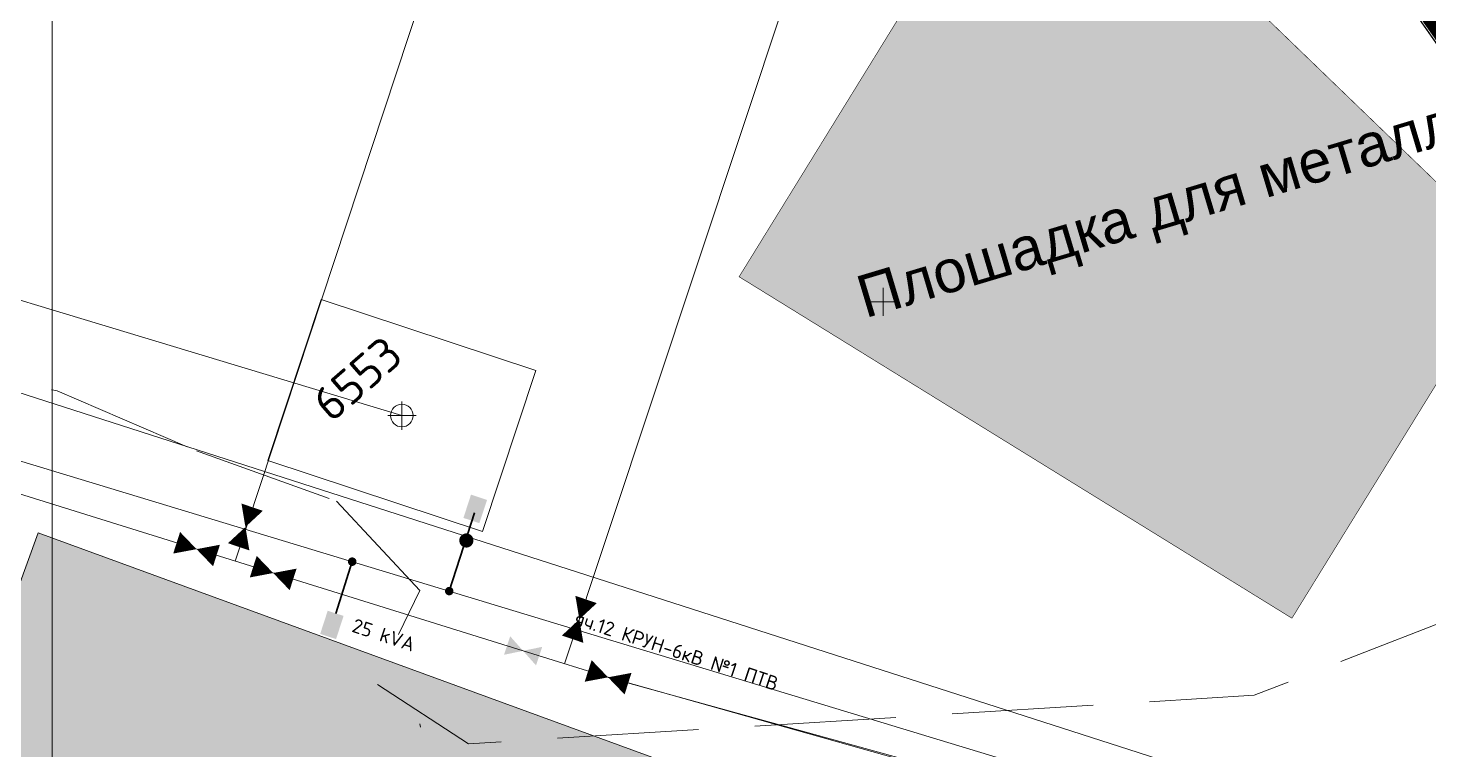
# Model space of a CAD drawing. Header units: millimetres. Extents: x 519 to 9564855, y -810 to 5021775.
# Drawn here: x 9532991.4 to 9533487.4, y 5000584.6 to 5000840 of the extents above; entities that cross this region are included whole.
import ezdxf

# ---------------------------------------------------------------- set-up
doc = ezdxf.new("R2010")
doc.units = ezdxf.units.MM
doc.header["$LTSCALE"] = 2
doc.header["$MEASUREMENT"] = 0
doc.header["$PDMODE"] = 2
doc.header["$PDSIZE"] = 5
doc.linetypes.add('92051501$0$GROUND2', pattern=[35, 25, -10])
for name, color, linetype in [('160 скважин на 2012 год', 7, 'Continuous'), ('GRID_PULKOVO', 7, 'Continuous'), ('OilColl&Flowlines', 3, 'Continuous'), ('ROAD_FIELD', 255, '92051501$0$GROUND2'), ('ROAD_GROUND', 9, 'Continuous'), ('Скважины на 2015 год', 7, 'Continuous')]:
    doc.layers.add(name, color=color, linetype=linetype)
for name, color, linetype, lineweight in [('160 скважин на 2012 год - Электрика', 192, 'Continuous', 30), ('160 скважин на2012 год.Выкидные линии', 5, 'Continuous', 30), ('PPLINE_GAS', 4, 'GAS_LINE', 30), ('Электро', 1, 'Continuous', 30), ('Электроснаб', 1, 'Continuous', 18), ('Электроснабжене', 1, 'Continuous', 18)]:
    doc.layers.add(name, color=color, linetype=linetype, lineweight=lineweight)
doc.styles.add('92051501$0$STANDARD', font='simplex.shx')
doc.styles.add('Elect', font='isocpeur.ttf')
doc.styles.get("Standard").update_dxf_attribs({"font": 'isocpeur.ttf', "width": 0.5})
doc.linetypes.add('GAS_LINE', pattern='A,0.5,-0.2,["G",92051501$0$STANDARD,S=0.1,R=0,X=-0.1,Y=-0.05],-0.05', length=0.75)

# ---------------------------------------------------------------- blocks, each defined once
blk = doc.blocks.new('92051501$0$VALVE')
at = {"layer": 'OilColl&Flowlines'}
for points in [[(-5.97, -3.45), (-5.97, 3.45), (0, 0)], [(5.97, -3.45), (0, 0), (5.97, 3.45)]]:
    blk.add_solid(points, dxfattribs=at)

msp = doc.modelspace()

# ---------------------------------------------------------------- hatches: boundary and pattern name
at = {"layer": '160 скважин на 2012 год - Электрика', "lineweight": 0, "ltscale": 7.5}
msp.add_hatch(color=1, dxfattribs=at).paths.add_polyline_path([(9533153.87129, 5000673.05767), (9533148.24892, 5000674.88373), (9533145.58678, 5000666.68709), (9533151.20916, 5000664.86103)])
at = {"layer": 'Скважины на 2015 год', "linetype": 'ByBlock', "lineweight": 0, "ltscale": 5}
h = msp.add_hatch(color=5, dxfattribs=at)
h.paths.add_polyline_path([(9533243.19, 5000752.02), (9533348.24, 5000922.21), (9533517.69, 5000758.85), (9533438.9, 5000631.21)])
h.paths.add_polyline_path([(9533285.01854, 5000727.89913), (9533561.61671, 5000810.83813), (9533552.73858, 5000840.44634), (9533276.1404, 5000757.50735)], flags=9)
h = msp.add_hatch(color=5, dxfattribs=at)
h.paths.add_polyline_path([(9533253.15634, 5000567.20661), (9533202.1, 5000385.25), (9533154.64, 5000402.55), (9533147.79, 5000386.36), (9533079.78, 5000410.72), (9533068.62, 5000433.81), (9532930.38, 5000484.23), (9532995.06, 5000661.42)])
h.paths.add_polyline_path([(9532972.95003, 5000484.57421), (9533189.86787, 5000549.61783), (9533179.46645, 5000584.30613), (9532962.54861, 5000519.26251)], flags=24)
at = {"layer": 'Электро'}
msp.add_hatch(color=256, dxfattribs=at).paths.add_polyline_path([(9533145.63495, 5000666.73589), (9533151.24711, 5000664.8787), (9533153.95464, 5000673.06046), (9533148.34247, 5000674.91765)])
at = {"layer": 'Электро', "ltscale": 7.5}
msp.add_hatch(color=256, dxfattribs=at).paths.add_polyline_path([(9533103.15564, 5000632.01787), (9533097.53327, 5000633.84393), (9533094.87113, 5000625.64729), (9533100.4935, 5000623.82123)])
at = {"layer": 'Электроснаб', "linetype": 'ByBlock', "lineweight": 0}
msp.add_hatch(color=1, dxfattribs=at).paths.add_polyline_path([(9533145.63495, 5000666.73589), (9533151.24711, 5000664.8787), (9533153.95464, 5000673.06046), (9533148.34247, 5000674.91765)])
at = {"layer": 'Электроснаб', "linetype": 'ByBlock', "lineweight": 0, "ltscale": 7.5}
msp.add_hatch(color=1, dxfattribs=at).paths.add_polyline_path([(9533103.15564, 5000632.01787), (9533097.53327, 5000633.84393), (9533094.87113, 5000625.64729), (9533100.4935, 5000623.82123)])
at = {"layer": 'Электроснабжене', "linetype": 'ByBlock', "lineweight": 0}
msp.add_hatch(color=1, dxfattribs=at).paths.add_polyline_path([(9533145.63495, 5000666.73589), (9533151.24711, 5000664.8787), (9533153.95464, 5000673.06046), (9533148.34247, 5000674.91765)])
at = {"layer": 'Электроснабжене', "linetype": 'ByBlock', "lineweight": 0, "ltscale": 7.5}
msp.add_hatch(color=1, dxfattribs=at).paths.add_polyline_path([(9533103.15564, 5000632.01787), (9533097.53327, 5000633.84393), (9533094.87113, 5000625.64729), (9533100.4935, 5000623.82123)])

# ---------------------------------------------------------------- linework, layer by layer
at = {"lineweight": 0, "ltscale": 25}
for q in [(9532930.38, 5000484.23), (9533253.15634, 5000567.20661)]:
    msp.add_line((9532995.06, 5000661.42), q, dxfattribs=at)
at = {"color": 0, "linetype": 'ByBlock', "lineweight": 0, "ltscale": 80, "const_width": 0.2}
msp.add_lwpolyline([(9533243.19, 5000752.02), (9533348.24, 5000922.21), (9533517.69, 5000758.85), (9533438.9, 5000631.21), (9533243.19, 5000752.02)], dxfattribs=at)
at = {"color": 0, "linetype": 'ByBlock', "lineweight": 0, "ltscale": 80}
msp.add_point((9533294.17214, 5000743.1516, 0), dxfattribs=at)
at = {"layer": '160 скважин на 2012 год', "color": 0, "linetype": 'ByBlock', "lineweight": 0}
msp.add_lwpolyline([(9533076.38202, 5000686.97759), (9533152.36255, 5000661.83701), (9533171.21798, 5000718.82241), (9533095.23745, 5000743.96299)], close=True, dxfattribs=at)
msp.add_circle((9533123.8, 5000702.9), 4, dxfattribs=at)
msp.add_point((9533123.8, 5000702.9), dxfattribs=at)
at = {"layer": '160 скважин на 2012 год - Электрика', "color": 1, "lineweight": 0, "ltscale": 7.5}
msp.add_line((9533142.14321, 5000646.01308, -0.00005), (9533149.07662, 5000666.69008, 0.00003), dxfattribs=at)
at = {"layer": '160 скважин на 2012 год - Электрика', "color": 1, "lineweight": 0, "ltscale": 7.5, "const_width": 2.5, "elevation": 0.00002}
msp.add_lwpolyline([(9533145.43366, 5000659.09576, 1), (9533147.8113, 5000658.32322, 1)], format="xyb", close=True, dxfattribs=at)
at = {"layer": '160 скважин на2012 год.Выкидные линии', "color": 3, "linetype": 'ByBlock', "lineweight": 0, "ltscale": 80}
msp.add_lwpolyline([(9533123.8, 5000702.9), (9532859.65586, 5000782.65387)], dxfattribs=at)
at = {"layer": 'GRID_PULKOVO', "lineweight": 0}
msp.add_line((9533000, 5010000), (9533000, 4992000), dxfattribs=at)
at = {"layer": 'OilColl&Flowlines', "color": 3, "linetype": 'ByBlock', "lineweight": 0, "ltscale": 25}
msp.add_line((9533269.06325, 5001268.95543), (9533064.71748, 5000651.37623), dxfattribs=at)
at = {"layer": 'OilColl&Flowlines', "lineweight": 0}
for p, q in [((9533166.7085, 5000619.67329), (9531812.4663, 5001041.3966)), ((9533200.10397, 5000609.26483), (9533166.70581, 5000619.66533)), ((9533200.10667, 5000609.2728), (9533166.7085, 5000619.67329)), ((9533196.80912, 5000610.29088), (9533476.9015, 5000532.98071)), ((9533196.81182, 5000610.29885), (9533345.71454, 5000568.48574))]:
    msp.add_line(p, q, dxfattribs=at)
at = {"layer": 'OilColl&Flowlines', "linetype": 'ByBlock', "lineweight": 0, "ltscale": 25}
for p, q in [((9533280.2973, 5000912.49204), (9533181.42423, 5000615.08188)), ((9533280.3, 5000912.5), (9533181.42692, 5000615.08984))]:
    msp.add_line(p, q, dxfattribs=at)
at = {"layer": 'OilColl&Flowlines', "color": 3, "linetype": 'ByBlock', "lineweight": 0}
for points in [[(9533070.78575, 5000670.49312, 8, 0, 0), (9533068.40524, 5000663.48128, 0, 8, 0), (9533066.0229, 5000656.46402, 8, 8, 0)], [(9533058.1667, 5000653.38747, 8, 0, 0), (9533051.11328, 5000655.64177, 0, 8, 0), (9533044.0544, 5000657.89782, 8, 8, 0)], [(9533085.2938, 5000644.93984, 8, 0, 0), (9533078.24037, 5000647.19415, 0, 8, 0), (9533071.18149, 5000649.45019, 8, 8, 0)]]:
    msp.add_lwpolyline(points, format="xyseb", dxfattribs=at)
at = {"layer": 'OilColl&Flowlines', "linetype": 'ByBlock', "lineweight": 0}
for points in [[(9533189.00964, 5000637.82413, 8, 0, 0), (9533186.62914, 5000630.81229, 0, 8, 0), (9533184.24679, 5000623.79503, 8, 8, 0)], [(9533189.01234, 5000637.83209, 8, 0, 0), (9533186.63183, 5000630.82025, 0, 8, 0), (9533184.24949, 5000623.80299, 8, 8, 0)]]:
    msp.add_lwpolyline(points, format="xyseb", dxfattribs=at)
at = {"layer": 'OilColl&Flowlines', "lineweight": 0}
for points in [[(9533203.86254, 5000608.03658, 8, 0, 0), (9533196.80912, 5000610.29088, 0, 8, 0), (9533189.75024, 5000612.54693, 8, 8, 0)], [(9533203.86524, 5000608.04454, 8, 0, 0), (9533196.81182, 5000610.29885, 0, 8, 0), (9533189.75294, 5000612.55489, 8, 8, 0)]]:
    msp.add_lwpolyline(points, format="xyseb", dxfattribs=at)
at = {"layer": 'PPLINE_GAS', "lineweight": 0, "ltscale": 25}
msp.add_line((9531787.28782, 5001096.71499), (9533579.62579, 5000521.05574), dxfattribs=at)
at = {"layer": 'ROAD_FIELD', "lineweight": 0}
for points in [[(9532030.0956, 5000784.04744), (9532035.337, 5000784.155), (9532090.937, 5000783.555), (9532214.437, 5000784.055), (9532324.437, 5000772.155), (9532437.137, 5000764.155), (9532559.937, 5000753.255), (9532624.837, 5000748.055), (9532744.537, 5000738.655), (9532865.837, 5000729.655), (9532931.037, 5000725.655), (9533000, 5000711.97154)], [(9533000, 5000711.97154), (9533001.8146, 5000711.61149), (9533051.037, 5000690.455), (9533100.6928, 5000672.60543), (9533130.11568, 5000640.97286)]]:
    msp.add_lwpolyline(points, dxfattribs=at)
at = {"layer": 'ROAD_FIELD', "lineweight": 0, "flags": 128}
for points in [[(9533567.97764, 5000659.44553), (9533425.585, 5000603.978), (9533147.38245, 5000586.76229), (9533114.32632, 5000608.36219), (9533130.11568, 5000640.97286)], [(9533166.84827, 5000385.90572), (9533152.43813, 5000474.13662), (9533130.19731, 5000593.8183)]]:
    msp.add_lwpolyline(points, dxfattribs=at)
at = {"layer": 'ROAD_GROUND', "color": 8, "lineweight": 0}
for points, const_width in [([(9533293.87797, 5001159.66291), (9533432.67322, 5000916.36657), (9533542.93809, 5000759.17201), (9533570.91, 5000647.76667), (9533408.37507, 5000278.36012)], 0.5), ([(9533298.05748, 5001160.40896), (9533436.05511, 5000918.51079), (9533546.63755, 5000760.8635), (9533575.1235, 5000647.41083), (9533410.01574, 5000272.59673)], 7)]:
    msp.add_lwpolyline(points, dxfattribs=dict(at, const_width=const_width))
at = {"layer": 'Электро', "ltscale": 25}
msp.add_line((9533149.55323, 5000668.46585), (9533140.5638, 5000640.79922), dxfattribs=at)
at = {"layer": 'Электро'}
msp.add_line((9533100.3971, 5000632.84089, 0), (9533106.21135, 5000651.22029, -0.00002), dxfattribs=at)
at = {"layer": 'Электро', "ltscale": 25, "const_width": 1.5, "elevation": -0.00002}
msp.add_lwpolyline([(9533105.49806, 5000651.45205, 1), (9533106.92464, 5000650.98852, 1)], format="xyb", close=True, dxfattribs=at)
at = {"layer": 'Электро', "ltscale": 25, "const_width": 1.5}
msp.add_lwpolyline([(9533139.85051, 5000641.03099, 1), (9533141.27709, 5000640.56746, 1)], format="xyb", close=True, dxfattribs=at)
at = {"layer": 'Электроснаб', "color": 1, "linetype": 'ByBlock', "lineweight": 0, "ltscale": 25}
msp.add_line((9533149.55323, 5000668.46585), (9533140.5638, 5000640.79922), dxfattribs=at)
at = {"layer": 'Электроснаб', "color": 1, "linetype": 'ByBlock', "lineweight": 0}
msp.add_line((9533100.3971, 5000632.84089, 0), (9533106.21135, 5000651.22029, -0.00002), dxfattribs=at)
at = {"layer": 'Электроснаб', "color": 1, "lineweight": 0, "elevation": 0}
msp.add_lwpolyline([(9531795.86849, 5000941.34688), (9532302.32175, 5000787.16727), (9532332.29285, 5000885.97086), (9533382.8206, 5000567.30357), (9533336.82535, 5000428.17179), (9533473.27463, 5000382.62667), (9533325.68178, 5000050.40536), (9533368.26023, 5000030.52289), (9533255.8255, 4999789.74309), (9533242.07577, 4999795.29193)], dxfattribs=at)
at = {"layer": 'Электроснаб', "color": 1, "linetype": 'ByBlock', "lineweight": 0, "ltscale": 25, "const_width": 1.5, "elevation": -0.00002}
msp.add_lwpolyline([(9533105.49806, 5000651.45205, 1), (9533106.92464, 5000650.98852, 1)], format="xyb", close=True, dxfattribs=at)
at = {"layer": 'Электроснаб', "color": 1, "linetype": 'ByBlock', "lineweight": 0, "ltscale": 25, "const_width": 1.5}
msp.add_lwpolyline([(9533139.85051, 5000641.03099, 1), (9533141.27709, 5000640.56746, 1)], format="xyb", close=True, dxfattribs=at)
at = {"layer": 'Электроснабжене', "color": 1, "linetype": 'ByBlock', "lineweight": 0, "ltscale": 25}
msp.add_line((9533149.55323, 5000668.46585), (9533140.5638, 5000640.79922), dxfattribs=at)
at = {"layer": 'Электроснабжене', "color": 1, "linetype": 'ByBlock', "lineweight": 0}
msp.add_line((9533100.3971, 5000632.84089, 0), (9533106.21135, 5000651.22029, -0.00002), dxfattribs=at)
at = {"layer": 'Электроснабжене', "color": 1, "lineweight": 0, "elevation": 0}
msp.add_lwpolyline([(9531793.90612, 5000941.94429), (9532302.32175, 5000787.16727), (9532332.29285, 5000885.97086), (9533382.8206, 5000567.30357), (9533337.53384, 5000427.9353), (9533473.27463, 5000382.62667), (9533325.68178, 5000050.40536), (9533368.26023, 5000030.52289), (9533255.8255, 4999789.74309), (9533242.07577, 4999795.29193)], dxfattribs=at)
at = {"layer": 'Электроснабжене', "color": 1, "linetype": 'ByBlock', "lineweight": 0, "ltscale": 25, "const_width": 1.5, "elevation": -0.00002}
msp.add_lwpolyline([(9533105.49806, 5000651.45205, 1), (9533106.92464, 5000650.98852, 1)], format="xyb", close=True, dxfattribs=at)
at = {"layer": 'Электроснабжене', "color": 1, "linetype": 'ByBlock', "lineweight": 0, "ltscale": 25, "const_width": 1.5}
msp.add_lwpolyline([(9533139.85051, 5000641.03099, 1), (9533141.27709, 5000640.56746, 1)], format="xyb", close=True, dxfattribs=at)

# ---------------------------------------------------------------- block references
at = {"layer": 'OilColl&Flowlines', "lineweight": 0, "rotation": 341.6915559985446}
for p in [(9533166.70581, 5000619.66533), (9533166.7085, 5000619.67329)]:
    msp.add_blockref('92051501$0$VALVE', p, dxfattribs=at)

# ---------------------------------------------------------------- texts
at = {"color": 19, "lineweight": 0, "insert": (9533283.51786, 5000751.65992), "char_height": 15, "attachment_point": 1, "rotation": 16.691556, "style": 'Elect'}
msp.add_mtext('{\\fArial|b0|i0|c204|p34;Плошадка для металлолома}', dxfattribs=at)
at = {"layer": '160 скважин на 2012 год', "color": 0, "linetype": 'ByBlock', "lineweight": 0, "style": 'Elect'}
msp.add_text('6553', height=12, rotation=41, dxfattribs=at).set_placement((9533098.89304, 5000700.07642))
at = {"layer": 'Электро'}
for s, p in [('25 kVA', (9533105.73011, 5000626.51053, -0.00006)), ('яч.12 КРУН-6кВ №1 ПТВ', (9533184.66025, 5000629.06354))]:
    msp.add_text(s, height=5, rotation=341.691556, dxfattribs=at).set_placement(p)
at = {"layer": 'Электроснаб', "color": 1, "linetype": 'ByBlock', "lineweight": 0}
msp.add_text('яч.12 КРУН-6кВ №1 ПТВ', height=5, rotation=341.691556, dxfattribs=at).set_placement((9533184.66025, 5000629.06354))
at = {"layer": 'Электроснабжене', "color": 1, "linetype": 'ByBlock', "lineweight": 0}
msp.add_text('яч.12 КРУН-6кВ №1 ПТВ', height=5, rotation=341.691556, dxfattribs=at).set_placement((9533184.66025, 5000629.06354))

doc.saveas('drawing.dxf')
